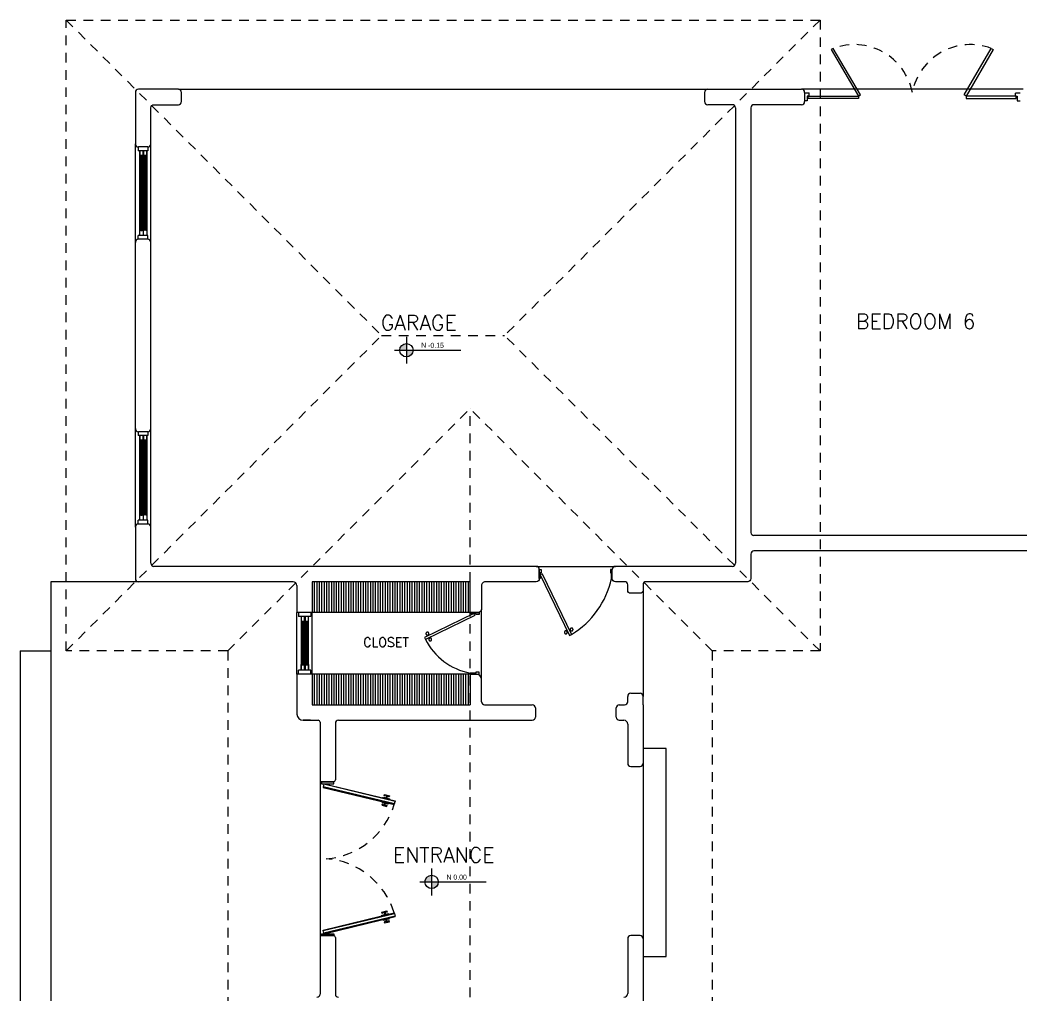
# Model space of a CAD drawing. Header units: metres. Extents: x -232 to 581, y 30 to 789.
# Drawn here: x 89.47 to 102.47, y 734.92 to 747.59 of the extents above; entities that cross this region are included whole.
import ezdxf

# ---------------------------------------------------------------- set-up
doc = ezdxf.new("R2010")
doc.units = ezdxf.units.M
doc.linetypes.add('HIDDEN2', pattern=[0.1875, 0.125, -0.0625])
for name, color, linetype, lineweight in [('A-DOOR', 35, 'Continuous', 5), ('A-WALL', 250, 'Continuous', 20), ('closets', 253, 'Continuous', 0), ('piscina', 131, 'Continuous', 0), ('textos', 7, 'Continuous', 0)]:
    doc.layers.add(name, color=color, linetype=linetype, lineweight=lineweight)
doc.layers.add('PISO', color=7, linetype='Continuous', lineweight=5, true_color=0xe6e6e6)
doc.layers.add('Techos 1', color=7, linetype='HIDDEN2', lineweight=9, true_color=0x42391a)
doc.styles.add('ESC100-2mm', font='arial.ttf', dxfattribs={"height": 0.15})
doc.styles.get("Standard").update_dxf_attribs({"font": 'arial.ttf'})

# ---------------------------------------------------------------- blocks, each defined once
blk = doc.blocks.new('A$C3415d36c')
at = {"layer": 'A-DOOR'}
for p, q in [((0.854, 1.82), (0.846, 1.79)), ((0.824, 1.696), (0.831, 1.726)), ((0.835, 1.693), (0.843, 1.723)), ((0.865, 1.818), (0.858, 1.787)), ((0.824, 0.304), (0.831, 0.274)), ((0.835, 0.307), (0.843, 0.277)), ((0.854, 0.18), (0.846, 0.21)), ((0.865, 0.182), (0.858, 0.213))]:
    blk.add_line(p, q, dxfattribs=at)
for points in [[(0.17, 1.975), (0.17, 2), (0.01, 2), (0.01, 1.975)], [(0.965, 1.745), (0.041, 1.967), (0.033, 1.935), (0.957, 1.713)], [(0.965, 1.745), (0.041, 1.967), (0.043, 1.975), (0.967, 1.753)], [(0.957, 1.713), (0.033, 1.935), (0.031, 1.927), (0.955, 1.704)], [(0.833, 1.817), (0.825, 1.819), (0.829, 1.835), (0.894, 1.819), (0.89, 1.803), (0.882, 1.805), (0.884, 1.813), (0.835, 1.825)], [(0.807, 1.708), (0.799, 1.71), (0.795, 1.694), (0.86, 1.678), (0.864, 1.695), (0.856, 1.696), (0.854, 1.688), (0.805, 1.7)], [(0.957, 0.287), (0.033, 0.065), (0.031, 0.073), (0.955, 0.296)], [(0.965, 0.255), (0.041, 0.033), (0.033, 0.065), (0.957, 0.287)], [(0.807, 0.292), (0.799, 0.29), (0.795, 0.306), (0.86, 0.322), (0.864, 0.305), (0.856, 0.304), (0.854, 0.312), (0.805, 0.3)], [(0.965, 0.255), (0.041, 0.033), (0.043, 0.025), (0.967, 0.247)], [(0.833, 0.183), (0.825, 0.181), (0.829, 0.165), (0.894, 0.181), (0.89, 0.197), (0.882, 0.195), (0.884, 0.187), (0.835, 0.175)], [(0.17, 0.025), (0.17, 0), (0.01, 0), (0.01, 0.025)]]:
    blk.add_lwpolyline(points, close=True, dxfattribs=at)
for points in [[(0.88, 1.714), (0.882, 1.722), (0.795, 1.743), (0.794, 1.735), (0.88, 1.714)], [(0.895, 1.778), (0.894, 1.77), (0.807, 1.791), (0.809, 1.799), (0.895, 1.778)], [(0.88, 0.286), (0.882, 0.278), (0.795, 0.257), (0.794, 0.265), (0.88, 0.286)], [(0.895, 0.222), (0.894, 0.23), (0.807, 0.209), (0.809, 0.201), (0.895, 0.222)]]:
    blk.add_lwpolyline(points, dxfattribs=at)
at = {"layer": 'A-DOOR', "linetype": 'HIDDEN2'}
for centre, start, end in [((-0.004, 2.001), 274.3169, 342.802), ((-0.004, -0.001), 17.198, 85.6831)]:
    blk.add_arc(centre, 1.004, start, end, dxfattribs=at)
blk = doc.blocks.new('A$C95be60c7')
at = {"layer": 'A-DOOR'}
for p, q in [((0.475, 0.743), (0.45, 0.73)), ((0.762, 0.088), (0.45, 0.73)), ((0.47, 0.688), (0.46, 0.683)), ((0.479, 0.671), (0.468, 0.666)), ((0.788, 0.1), (0.475, 0.743)), ((0.496, 0.7), (0.506, 0.705)), ((0.504, 0.683), (0.514, 0.688)), ((0.762, 0.088), (0.788, 0.1))]:
    blk.add_line(p, q, dxfattribs=at)
for points in [[(0, 0.03), (0.025, 0.03), (0.025, 0.075), (0.013, 0.075), (0.013, 0.15), (0, 0.15), (0, 0.03)], [(0.8, 0.03), (0.775, 0.03), (0.775, 0.075), (0.788, 0.075), (0.788, 0.15), (0.8, 0.15), (0.8, 0.03)]]:
    blk.add_lwpolyline(points, dxfattribs=at)
blk.add_arc((0.831, -0.012), 0.834, 117.1874, 168.8099, dxfattribs=at)
for points in [[(0.431, 0.667), (0.431, 0.672), (0.436, 0.681), (0.444, 0.686), (0.455, 0.686), (0.463, 0.681), (0.468, 0.672), (0.468, 0.662), (0.463, 0.654), (0.455, 0.649), (0.444, 0.649), (0.436, 0.654), (0.431, 0.662), (0.431, 0.667)], [(0.506, 0.704), (0.506, 0.709), (0.511, 0.718), (0.52, 0.723), (0.53, 0.723), (0.539, 0.718), (0.544, 0.709), (0.544, 0.699), (0.539, 0.69), (0.53, 0.685), (0.52, 0.685), (0.511, 0.69), (0.506, 0.699), (0.506, 0.704)]]:
    blk.add_open_spline(points, degree=2, dxfattribs=at)
blk = doc.blocks.new('puerta 1.00')
at = {"layer": 'A-DOOR'}
for p, q in [((-0.15, -0.012), (-0.937, -0.395)), ((-0.138, -0.038), (-0.925, -0.42)), ((-0.138, -0.038), (-0.15, -0.012)), ((-0.895, -0.374), (-0.9, -0.364)), ((-0.878, -0.366), (-0.883, -0.356)), ((-0.937, -0.395), (-0.925, -0.42)), ((-0.882, -0.4), (-0.877, -0.41)), ((-0.865, -0.392), (-0.86, -0.402))]:
    blk.add_line(p, q, dxfattribs=at)
for points in [[(-0.08, 0), (-0.08, -0.025), (-0.125, -0.025), (-0.125, -0.012), (-0.2, -0.012), (-0.2, 0), (-0.08, 0)], [(-0.08, -0.95), (-0.08, -0.925), (-0.125, -0.925), (-0.125, -0.937), (-0.2, -0.937), (-0.2, -0.95), (-0.08, -0.95)]]:
    blk.add_lwpolyline(points, dxfattribs=at)
blk.add_arc((0.037, 0.16), 1.123, 211.1336, 257.8343, dxfattribs=at)
for points in [[(-0.898, -0.364), (-0.903, -0.364), (-0.912, -0.359), (-0.917, -0.35), (-0.917, -0.34), (-0.912, -0.332), (-0.903, -0.327), (-0.893, -0.327), (-0.884, -0.332), (-0.879, -0.34), (-0.879, -0.35), (-0.884, -0.359), (-0.893, -0.364), (-0.898, -0.364)], [(-0.862, -0.439), (-0.867, -0.439), (-0.875, -0.434), (-0.88, -0.426), (-0.88, -0.416), (-0.875, -0.407), (-0.867, -0.402), (-0.857, -0.402), (-0.848, -0.407), (-0.843, -0.416), (-0.843, -0.426), (-0.848, -0.434), (-0.857, -0.439), (-0.862, -0.439)]]:
    blk.add_open_spline(points, degree=2, dxfattribs=at)
blk = doc.blocks.new('A$Ca7b09788')
at = {"layer": 'A-DOOR'}
for p, q in [((0, 0.101), (0.06, 0.101)), ((0.035, 0.001), (0, 0.001)), ((0.035, 0.061), (0.035, 0.001)), ((0.06, 0.061), (0.035, 0.061)), ((0.06, 0.061), (0.06, 0.101)), ((2.8, 0.1), (2.74, 0.1)), ((2.74, 0.06), (2.74, 0.1)), ((2.74, 0.06), (2.765, 0.06)), ((2.765, 0.06), (2.765, 0)), ((2.765, 0), (2.8, 0))]:
    blk.add_line(p, q, dxfattribs=at)
for points in [[(0.347, 0.665), (0.7, 0.06), (0.726, 0.076), (0.373, 0.68)], [(2.453, 0.665), (2.1, 0.06), (2.074, 0.076), (2.427, 0.68)], [(0.045, 0.061), (0.7, 0.06), (0.7, 0.03), (0.045, 0.03)], [(2.752, 0.06), (2.1, 0.06), (2.1, 0.03), (2.752, 0.03)]]:
    blk.add_lwpolyline(points, close=True, dxfattribs=at)
at = {"layer": 'A-DOOR', "linetype": 'HIDDEN2'}
for centre, start, end in [((0.645, -0.04), 11.1544, 110.647), ((2.155, -0.04), 69.353, 168.8456)]:
    blk.add_arc(centre, 0.77, start, end, dxfattribs=at)
blk = doc.blocks.new('27.11.2025 LN09 1ER NIVEL')
at = {"layer": 'closets', "true_color": 0x000000, "transparency": 33554687}
h = blk.add_hatch(dxfattribs=at)
h.set_pattern_fill('LINE', color=18, scale=0.01, angle=90)
h.set_pattern_definition([(90, (62.180153, 283.503384), (-0.03175, 2e-18), [])])
h.paths.add_polyline_path([(170.083, 104.444), (172.134, 104.444), (172.134, 104.844), (170.083, 104.844)])
h = blk.add_hatch(dxfattribs=at)
h.set_pattern_fill('LINE', color=18, scale=0.01, angle=90)
h.set_pattern_definition([(90, (62.180153, 284.703345), (-0.03175, 2e-18), [])])
h.paths.add_polyline_path([(170.084, 103.244), (172.133, 103.244), (172.133, 103.644), (170.084, 103.644)])
at = {"layer": 'textos', "true_color": 0x000000, "transparency": 33554534}
h = blk.add_hatch(color=18, dxfattribs=at)
h.dxf.hatch_style = 1
h.paths.add_polyline_path([(171.307, 107.94, 0.414214), (171.22, 107.853), (171.307, 107.853)])
h.paths.add_polyline_path([(171.394, 107.853), (171.307, 107.853), (171.307, 107.767, 0.414214)])
h = blk.add_hatch(color=18, dxfattribs=at)
h.dxf.hatch_style = 1
h.paths.add_polyline_path([(171.635, 101.029, 0.414214), (171.548, 100.942), (171.635, 100.942)])
h.paths.add_polyline_path([(171.721, 100.942), (171.635, 100.942), (171.635, 100.855, 0.414214)])
at = {"layer": 'A-DOOR', "color": 18, "true_color": 0x000000}
for p, q in [((167.821, 110.494), (167.821, 110.444)), ((167.945, 110.444), (167.821, 110.444)), ((167.84, 109.344), (167.84, 110.444)), ((167.853, 109.405), (167.853, 110.383)), ((167.87, 110.383), (167.853, 110.383)), ((167.87, 109.405), (167.87, 110.383)), ((167.883, 110.444), (167.883, 109.344)), ((167.89, 109.344), (167.89, 110.444)), ((167.903, 109.414), (167.903, 110.383)), ((167.921, 110.383), (167.903, 110.383)), ((167.921, 109.414), (167.921, 110.383)), ((167.933, 110.444), (167.933, 109.344)), ((167.945, 110.494), (167.945, 110.444)), ((167.945, 109.344), (167.821, 109.344)), ((167.821, 109.294), (167.821, 109.344)), ((167.87, 109.405), (167.853, 109.405)), ((167.945, 109.294), (167.945, 109.344)), ((167.821, 106.794), (167.821, 106.744)), ((167.945, 106.744), (167.821, 106.744)), ((167.84, 105.644), (167.84, 106.744)), ((167.883, 106.744), (167.883, 105.644)), ((167.89, 105.644), (167.89, 106.744)), ((167.933, 106.744), (167.933, 105.644)), ((167.945, 106.794), (167.945, 106.744)), ((167.853, 105.705), (167.853, 106.683)), ((167.87, 106.683), (167.853, 106.683)), ((167.87, 105.705), (167.87, 106.683)), ((167.903, 105.714), (167.903, 106.683)), ((167.921, 106.683), (167.903, 106.683)), ((167.921, 105.714), (167.921, 106.683)), ((167.87, 105.705), (167.853, 105.705)), ((167.945, 105.644), (167.821, 105.644)), ((167.821, 105.594), (167.821, 105.644)), ((167.945, 105.594), (167.945, 105.644)), ((169.884, 103.644), (169.884, 104.444)), ((169.904, 104.444), (169.904, 104.394)), ((170.064, 104.394), (169.904, 104.394)), ((169.94, 104.394), (169.94, 103.694)), ((169.983, 103.694), (169.983, 104.394)), ((169.991, 104.394), (169.991, 103.694)), ((170.034, 103.694), (170.034, 104.394)), ((170.064, 104.444), (170.064, 104.394)), ((170.084, 103.644), (170.084, 104.444)), ((169.953, 104.327), (169.953, 103.761)), ((169.97, 104.327), (169.953, 104.327)), ((169.97, 104.327), (169.97, 103.761)), ((170.004, 104.327), (170.004, 103.761)), ((170.021, 104.327), (170.004, 104.327)), ((170.021, 104.327), (170.021, 103.761)), ((169.97, 103.761), (169.953, 103.761)), ((170.021, 103.761), (170.004, 103.761)), ((170.064, 103.694), (169.904, 103.694)), ((169.904, 103.644), (169.904, 103.694)), ((170.064, 103.644), (170.064, 103.694))]:
    blk.add_line(p, q, dxfattribs=at)
for points in [[(167.87, 110.374), (167.883, 110.374), (167.883, 110.444), (167.84, 110.444), (167.84, 110.374), (167.853, 110.374)], [(167.921, 110.374), (167.933, 110.374), (167.933, 110.444), (167.89, 110.444), (167.89, 110.374), (167.903, 110.374)], [(167.87, 109.414), (167.883, 109.414), (167.883, 109.344), (167.84, 109.344), (167.84, 109.414), (167.853, 109.414)], [(167.921, 109.414), (167.933, 109.414), (167.933, 109.344), (167.89, 109.344), (167.89, 109.414), (167.903, 109.414)], [(167.87, 106.674), (167.883, 106.674), (167.883, 106.744), (167.84, 106.744), (167.84, 106.674), (167.853, 106.674)], [(167.921, 106.674), (167.933, 106.674), (167.933, 106.744), (167.89, 106.744), (167.89, 106.674), (167.903, 106.674)], [(167.87, 105.714), (167.883, 105.714), (167.883, 105.644), (167.84, 105.644), (167.84, 105.714), (167.853, 105.714)], [(167.921, 105.714), (167.933, 105.714), (167.933, 105.644), (167.89, 105.644), (167.89, 105.714), (167.903, 105.714)], [(169.97, 104.319), (169.983, 104.319), (169.983, 104.394), (169.94, 104.394), (169.94, 104.319), (169.953, 104.319)], [(170.021, 104.319), (170.034, 104.319), (170.034, 104.394), (169.991, 104.394), (169.991, 104.319), (170.004, 104.319)], [(169.97, 103.77), (169.983, 103.77), (169.983, 103.694), (169.94, 103.694), (169.94, 103.77), (169.953, 103.77)], [(170.021, 103.77), (170.034, 103.77), (170.034, 103.694), (169.991, 103.694), (169.991, 103.77), (170.004, 103.77)]]:
    blk.add_lwpolyline(points, dxfattribs=at)
at = {"layer": 'A-WALL', "color": 18, "true_color": 0x000000}
for p, q in [((175.184, 111.204), (175.184, 111.084)), ((175.224, 111.244), (176.444, 111.244)), ((176.484, 111.204), (176.484, 111.084)), ((175.544, 111.044), (175.224, 111.044)), ((176.444, 111.044), (175.824, 111.044)), ((175.584, 111.004), (175.584, 105.084)), ((175.784, 111.004), (175.784, 105.484)), ((167.784, 109.254), (167.784, 110.534)), ((167.984, 109.261), (167.984, 110.534)), ((167.944, 110.494), (167.824, 110.494)), ((167.784, 106.834), (167.784, 109.254)), ((167.944, 109.294), (167.824, 109.294)), ((167.984, 106.834), (167.984, 109.261)), ((167.784, 105.553), (167.784, 106.834)), ((167.944, 106.794), (167.824, 106.794)), ((167.984, 105.553), (167.984, 106.834)), ((167.944, 105.594), (167.824, 105.594)), ((167.784, 105.554), (167.784, 104.884)), ((167.984, 105.084), (167.984, 105.554)), ((177.816, 105.444), (175.824, 105.444)), ((179.944, 105.444), (177.816, 105.444)), ((182.494, 105.244), (177.814, 105.244)), ((172.994, 105.044), (168.024, 105.044)), ((175.544, 105.044), (174.024, 105.044)), ((169.834, 104.844), (167.824, 104.844)), ((169.884, 104.794), (169.884, 104.444)), ((170.084, 104.844), (170.084, 104.444)), ((172.134, 104.447), (172.134, 104.844)), ((170.084, 104.444), (169.884, 104.444)), ((169.884, 103.644), (169.884, 103.124)), ((170.084, 103.644), (169.884, 103.644)), ((170.084, 103.644), (170.084, 103.244)), ((172.214, 103.644), (172.134, 103.644)), ((172.134, 103.641), (172.134, 103.243)), ((172.284, 103.284), (172.284, 103.574)), ((174.184, 103.284), (174.184, 103.354)), ((174.224, 103.394), (174.344, 103.394)), ((174.384, 103.244), (174.384, 103.354)), ((170.084, 103.244), (172.134, 103.244)), ((172.324, 103.244), (172.944, 103.244)), ((174.074, 103.244), (174.144, 103.244)), ((174.384, 103.244), (174.384, 102.484)), ((172.984, 103.204), (172.984, 103.084)), ((174.034, 103.084), (174.034, 103.204)), ((169.964, 103.044), (170.159, 103.044)), ((170.184, 103.02), (170.184, 102.269)), ((170.384, 103.004), (170.384, 102.269)), ((170.424, 103.044), (172.944, 103.044)), ((174.074, 103.044), (174.134, 103.044)), ((174.184, 102.994), (174.184, 102.484)), ((174.224, 102.444), (174.344, 102.444)), ((170.209, 102.244), (170.359, 102.244)), ((170.209, 100.244), (170.359, 100.244)), ((170.184, 100.219), (170.184, 99.484)), ((170.384, 100.219), (170.384, 99.484)), ((174.184, 100.204), (174.184, 99.494)), ((174.384, 100.204), (174.384, 99.284))]:
    blk.add_line(p, q, dxfattribs=at)
at = {"layer": 'A-WALL', "color": 18, "true_color": 0x000000, "transparency": 33554684}
for p, q in [((170.059, 103.044), (169.964, 103.044)), ((170.359, 102.244), (170.209, 102.244)), ((170.209, 100.244), (170.359, 100.244)), ((174.344, 100.244), (174.224, 100.244))]:
    blk.add_line(p, q, dxfattribs=at)
at = {"layer": 'A-WALL', "color": 18, "true_color": 0x000000}
for points in [[(167.984, 110.534), (167.984, 111.004, -0.414214), (168.024, 111.044), (168.344, 111.044, 0.414214), (168.384, 111.084), (168.384, 111.204, 0.414214), (168.344, 111.244), (167.824, 111.244, 0.414214), (167.784, 111.204)], [(177.814, 105.244), (175.824, 105.244, 0.414214), (175.784, 105.204), (175.784, 104.884, -0.414214), (175.744, 104.844), (174.424, 104.844, 0.414214), (174.384, 104.804), (174.384, 104.734, -0.414214), (174.344, 104.694), (174.224, 104.694, -0.414214), (174.184, 104.734), (174.184, 104.804, 0.414214), (174.144, 104.844), (174.024, 104.844, -0.414214), (173.984, 104.884), (173.984, 105.004)], [(173.034, 105.004), (173.034, 104.884, -0.414214), (172.994, 104.844), (172.334, 104.844, 0.414214), (172.284, 104.794), (172.284, 104.484, -0.414214), (172.244, 104.444), (172.134, 104.444)]]:
    blk.add_lwpolyline(points, format="xyb", dxfattribs=at)
for points in [[(167.784, 111.204), (167.784, 110.534)], [(172.134, 104.844), (170.084, 104.844)]]:
    blk.add_lwpolyline(points, dxfattribs=at)
for centre, radius, start, end in [((175.224, 111.204), 0.04, 90, 180), ((176.444, 111.204), 0.04, 0, 90), ((175.224, 111.084), 0.04, 180, 270), ((175.544, 111.004), 0.04, 0, 90), ((175.824, 111.004), 0.04, 90, 180), ((176.444, 111.084), 0.04, 270, 0), ((167.824, 110.534), 0.04, 180, 270), ((167.944, 110.534), 0.04, 270, 0), ((167.824, 109.254), 0.04, 90, 180), ((167.944, 109.254), 0.04, 0, 90), ((167.824, 106.834), 0.04, 180, 270), ((167.944, 106.834), 0.04, 270, 0), ((167.824, 105.554), 0.04, 90, 180), ((167.944, 105.554), 0.04, 0, 90), ((175.824, 105.484), 0.04, 180, 270), ((168.024, 105.084), 0.04, 180, 270), ((172.994, 105.004), 0.04, 0, 90), ((174.024, 105.004), 0.04, 90, 180), ((175.544, 105.084), 0.04, 270, 0), ((167.824, 104.884), 0.04, 180, 270), ((169.834, 104.794), 0.05, 0, 90), ((172.214, 103.574), 0.07, 0, 90), ((174.224, 103.354), 0.04, 90, 180), ((174.344, 103.354), 0.04, 0, 90), ((172.324, 103.284), 0.04, 180, 270), ((172.944, 103.204), 0.04, 0, 90), ((174.074, 103.204), 0.04, 90, 180), ((174.144, 103.284), 0.04, 270, 0), ((169.964, 103.124), 0.08, 180, 270), ((170.424, 103.004), 0.04, 90, 180), ((172.944, 103.084), 0.04, 270, 0), ((174.074, 103.084), 0.04, 180, 270), ((174.134, 102.994), 0.05, 0, 90), ((174.224, 102.484), 0.04, 180, 270), ((174.344, 102.484), 0.04, 270, 0), ((170.209, 100.219), 0.025, 90, 180), ((170.359, 100.219), 0.025, 0, 90), ((174.344, 100.204), 0.04, 360, 90), ((170.144, 99.484), 0.04, 270, 360), ((170.424, 99.484), 0.04, 180, 270), ((174.134, 99.494), 0.05, 270, 360)]:
    blk.add_arc(centre, radius, start, end, dxfattribs=at)
at = {"layer": 'A-WALL', "color": 18, "true_color": 0x000000, "transparency": 33554684}
for centre, radius, start, end in [((170.159, 103.019), 0.025, 0, 90), ((170.209, 102.269), 0.025, 180, 270), ((170.359, 102.269), 0.025, 270, 0), ((174.224, 100.204), 0.04, 90, 180)]:
    blk.add_arc(centre, radius, start, end, dxfattribs=at)
at = {"layer": 'closets', "color": 18, "true_color": 0x000000, "transparency": 33554687}
for p, q in [((172.134, 104.444), (170.084, 104.444)), ((172.133, 103.644), (170.084, 103.644))]:
    blk.add_line(p, q, dxfattribs=at)
at = {"layer": 'piscina', "color": 18, "true_color": 0x000000, "const_width": 0.01}
for points in [[(167.912, 110.383), (167.912, 109.405)], [(167.912, 106.683), (167.912, 105.705)], [(170.012, 104.327), (170.012, 103.761)]]:
    blk.add_lwpolyline(points, dxfattribs=at)
at = {"layer": 'PISO', "color": 18, "true_color": 0x000000}
for p, q in [((168.344, 111.244), (175.224, 111.244)), ((179.324, 111.244), (176.444, 111.244)), ((172.994, 105.044), (174.024, 105.044)), ((167.824, 104.844), (166.684, 104.844)), ((166.684, 104.844), (166.684, 97.648)), ((174.384, 104.764), (174.384, 103.354)), ((172.284, 103.574), (172.284, 104.484)), ((166.284, 103.944), (166.284, 98.55)), ((166.284, 103.944), (166.684, 103.944)), ((174.684, 102.675), (174.384, 102.675)), ((174.684, 99.973), (174.684, 102.675)), ((174.384, 102.484), (174.384, 100.174)), ((170.184, 102.269), (170.184, 100.219)), ((174.384, 99.973), (174.684, 99.973))]:
    blk.add_line(p, q, dxfattribs=at)
at = {"layer": 'Techos 1', "color": 18, "true_color": 0x000000}
for p, q in [((166.884, 103.944), (166.884, 112.144)), ((166.884, 112.144), (176.684, 112.144)), ((166.884, 112.144), (170.984, 108.044)), ((176.684, 112.144), (172.584, 108.044)), ((176.684, 112.144), (176.684, 103.944)), ((166.884, 103.944), (170.984, 108.044)), ((170.984, 108.044), (172.584, 108.044)), ((176.684, 103.944), (172.584, 108.044)), ((168.984, 103.944), (172.134, 107.094)), ((172.134, 95.394), (172.134, 107.094)), ((175.284, 103.944), (172.134, 107.094)), ((168.984, 103.944), (166.884, 103.944)), ((168.984, 103.944), (168.984, 98.544)), ((176.684, 103.944), (175.284, 103.944)), ((175.284, 103.944), (175.284, 98.544))]:
    blk.add_line(p, q, dxfattribs=at)
at = {"layer": 'textos', "color": 18, "true_color": 0x000000}
for p, q in [((171.307, 108.027), (171.307, 107.679)), ((171.153, 107.853), (172.014, 107.853)), ((171.635, 101.116), (171.635, 100.768)), ((171.481, 100.942), (172.342, 100.942))]:
    blk.add_line(p, q, dxfattribs=at)
for centre in [(171.307, 107.853), (171.635, 100.942)]:
    blk.add_circle(centre, 0.0865, dxfattribs=at)
at = {"color": 18, "true_color": 0x000000}
blk.add_blockref('A$Ca7b09788', (176.484, 111.095), dxfattribs=at)
at = {"layer": 'A-DOOR', "color": 18, "true_color": 0x000000, "rotation": 90}
for name, p in [('puerta 1.00', (173.034, 105.084)), ('A$C95be60c7', (172.284, 103.644))]:
    blk.add_blockref(name, p, dxfattribs=at)
at = {"layer": 'A-DOOR', "color": 18, "true_color": 0x000000}
blk.add_blockref('A$C3415d36c', (170.194, 100.244), dxfattribs=at)
at = {"layer": 'textos', "color": 18, "true_color": 0x000000, "width": 3.40488}
for s, insert, char_height, attachment_point in [('{\\Fromans|c0; GARAGE}', (170.841, 108.113), 0.195, 7), ('{\\Fromans|c0; BEDROOM 6}', (177.018, 108.13), 0.195, 7), ('\\pxqc;{\\Fromans|c0;\\H0.8x;CLOSET\\H1.25x; }', (172.744, 103.997), 0.15, 9), ('{\\Fromans|c0; ENTRANCE}', (170.999, 101.196), 0.195, 7)]:
    blk.add_mtext(s, dxfattribs=dict(at, insert=insert, char_height=char_height, attachment_point=attachment_point))
at = {"layer": 'textos', "color": 18, "true_color": 0x000000, "char_height": 0.065, "attachment_point": 1, "style": 'ESC100-2mm'}
for s, insert in [('{\\Ftxt|c0;N -0.15}', (171.5, 107.949)), ('{\\Ftxt|c0;N 0.00}', (171.828, 101.037))]:
    blk.add_mtext_dynamic_manual_height_columns(s, width=2.21694, gutter_width=0.5, heights=[0], dxfattribs=dict(at, insert=insert))

msp = doc.modelspace()

# ---------------------------------------------------------------- block references
at = {"color": 1}
msp.add_blockref('27.11.2025 LN09 1ER NIVEL', (-76.818, 635.444), dxfattribs=at)

doc.saveas('drawing.dxf')
